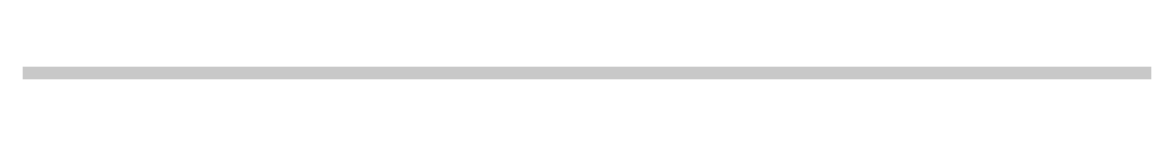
# Paper-space layout 'Trave' of a CAD drawing. Header units: metres. Extents: x 0.063 to 0.197, y 0.134 to 0.136.
import ezdxf

# ---------------------------------------------------------------- set-up
doc = ezdxf.new("R2010")
doc.units = ezdxf.units.M
doc.header["$MEASUREMENT"] = 0
doc.layers.add('AB', color=140, linetype='Continuous')

psp = doc.layouts.new('Trave')

# ---------------------------------------------------------------- linework, layer by layer
at = {"layer": 'AB', "color": 242, "transparency": 33554636}
psp.add_solid([(0.06342, 0.13554), (0.19697, 0.13554), (0.06342, 0.13404), (0.19697, 0.13404)], dxfattribs=at)

doc.saveas('drawing.dxf')
